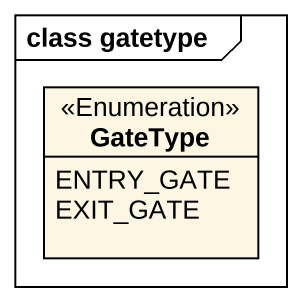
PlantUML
@startuml
mainframe class gatetype
hide circle
hide empty members
enum GateType <<Enumeration>> {
  ENTRY_GATE
  EXIT_GATE
}
@enduml
